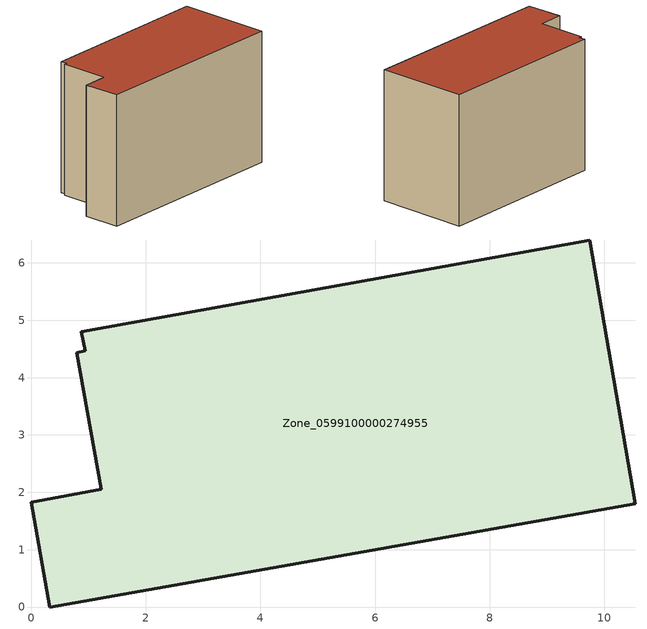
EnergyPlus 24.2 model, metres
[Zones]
Zone_0599100000274955
 floor ground (C_G): 9.74,6.4 10.54,1.8 0.33,0 0,1.83 1.22,2.05 0.8,4.44 0.94,4.47 0.87,4.8 z0
 wall outside (C_F): 0,1.83 0.33,0 10.54,1.8 9.74,6.4 0.87,4.8 0.94,4.47 0.8,4.44 1.22,2.05 0,1.83 z0:6.63
 roof outside (C_R): 0.87,4.8 0.94,4.47 0.8,4.44 1.22,2.05 0,1.83 0.33,0 10.54,1.8 9.74,6.4 z6.63
[BUILDING]
Pand.0599100000274955: North Axis=0; Terrain=City; Loads Convergence Tolerance Value=0.04; Temperature Convergence Tolerance Value=0.4; Solar Distribution=FullExterior; Maximum Number of Warmup Days=25; Minimum Number of Warmup Days=1
[Site:Location]
Rotterdam.The.Hague.AP_ZH_NLD Design_Conditions: Latitude=51.96; Longitude=4.45; Time Zone=1; Elevation=-4.5
[SITE:GROUNDTEMPERATURE:BUILDINGSURFACE]
18, 18, 18, 18, 18, 18, 18, 18, 18, 18, 18, 18
[MATERIAL] Thermal Absorptance=0.9; Solar Absorptance=0.7; Visible Absorptance=0.7
Name | Roughness | Thickness | Conductivity | Density | Specific Heat
G.TI.1946 | MediumSmooth | 0.15 | 1 | 540 | 1210
F.TI.1946 | Rough | 0.3 | 0.857143 | 1920 | 840
R.TI.1946 | MediumRough | 0.2 | 0.1 | 1500 | 1000
[CONSTRUCTION]
C_G: G.TI.1946
C_F: F.TI.1946
C_R: R.TI.1946
[ZONE]
Zone_0599100000274955: Type=1; Multiplier=1; Ceiling Height=Autocalculate; Volume=Autocalculate; Floor Area=autocalculate; Part of Total Floor Area=Yes
[ZONEINFILTRATION:DESIGNFLOWRATE]
Infil_Zone_0599100000274955: Zone or ZoneList or Space or SpaceList=Zone_0599100000274955; Schedule=AlwaysOn; Design Flow Rate Calculation Method=Flow/Area; Flow Rate per Floor Area=0.003; Constant Term Coefficient=1; Temperature Term Coefficient=0; Velocity Term Coefficient=0; Velocity Squared Term Coefficient=0
[HVACTEMPLATE:ZONE:IDEALLOADSAIRSYSTEM]
Zone_0599100000274955: Maximum Heating Supply Air Temperature=50; Minimum Cooling Supply Air Temperature=13; Maximum Heating Supply Air Humidity Ratio=0.0156; Minimum Cooling Supply Air Humidity Ratio=0.0077; Heating Limit=NoLimit; Cooling Limit=NoLimit; Dehumidification Control Type=ConstantSensibleHeatRatio; Cooling Sensible Heat Ratio=0.7; Dehumidification Setpoint=60; Humidification Control Type=None; Humidification Setpoint=30; Outdoor Air Method=None; Outdoor Air Flow Rate per Person=0.00944; Outdoor Air Flow Rate per Zone Floor Area=0; Outdoor Air Flow Rate per Zone=0; Demand Controlled Ventilation Type=None; Outdoor Air Economizer Type=NoEconomizer; Heat Recovery Type=None; Sensible Heat Recovery Effectiveness=0.7; Latent Heat Recovery Effectiveness=0.65
[ZONECONTROL:THERMOSTAT]
ThermostatControl_Zone_0599100000274955: Zone or ZoneList=Zone_0599100000274955; Control Type Schedule=DualSetpointControlType; Control 1=Thermostat_Zone_0599100000274955; Temperature Difference Between Cutout And Setpoint=0
[THERMOSTATSETPOINT:DUALSETPOINT]
Thermostat_Zone_0599100000274955: Heating Setpoint Temperature Schedule=HeatingSetpoint_Zone_0599100000274955; Cooling Setpoint Temperature Schedule=CoolingSetpoint_Zone_0599100000274955
[SCHEDULE:COMPACT]
HeatingSetpoint_Zone_0599100000274955: Through: 12/31, For: AllDays, Until: 24:00, 21
CoolingSetpoint_Zone_0599100000274955: Through: 12/31, For: AllDays, Until: 24:00, 24
DualSetpointControlType: Through: 12/31, For: AllDays, Until: 24:00, 4
AlwaysOn: Through: 12/31, For: AllDays, Until: 24:00, 1
